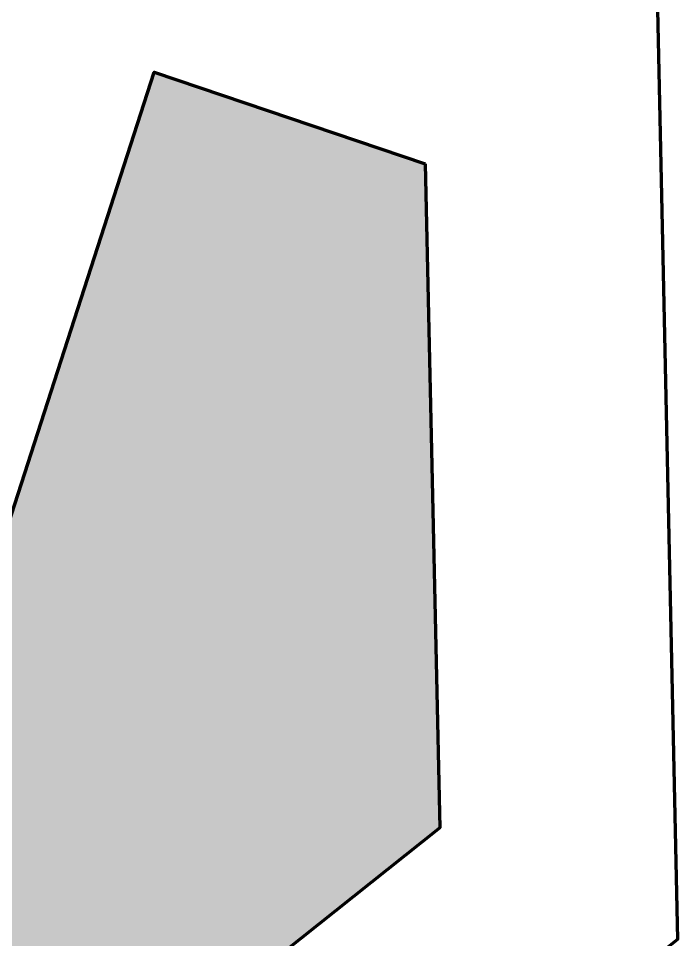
# Model space of a CAD drawing. Header units: millimetres. Extents: x 111 to 1506, y 14 to 566.
# Drawn here: x 232.57 to 238.17, y 120.58 to 128.41 of the extents above; entities that cross this region are included whole.
import ezdxf

# ---------------------------------------------------------------- set-up
doc = ezdxf.new("R2010")
doc.units = ezdxf.units.MM
doc.layers.add('G', color=254, linetype='Continuous', lineweight=5)
doc.layers.add('mobiliario', color=45, linetype='Continuous', lineweight=13)

msp = doc.modelspace()

# ---------------------------------------------------------------- hatches: boundary and pattern name
at = {"layer": 'G', "lineweight": 100, "ltscale": 1000}
h = msp.add_hatch(dxfattribs=at)
h.set_pattern_fill('AR-HBONE', color=256, scale=0.046, angle=-22.085228, style=0)
h.set_pattern_definition([(22.914772, (797.12783, 1599.99595), (0.097837146, 0.241122153), [0.552, -0.184]), (112.914772, (797.29731, 1600.0676), (0.097837146, 0.241122153), [0.552, -0.184])])
edge = h.paths.add_edge_path()
edge.add_line((235.50294, 146.48372), (237.44709, 145.9959))
edge.add_line((237.44709, 145.9959), (222.91738, 100.98918))
edge.add_line((222.91738, 100.98918), (220.93875, 101.37021))
edge.add_line((220.93875, 101.37021), (235.50409, 146.48343))
at = {"layer": 'mobiliario', "lineweight": 100, "ltscale": 1000}
h = msp.add_hatch(color=256, dxfattribs=at)
h.dxf.hatch_style = 1
h.set_gradient(color1=(0, 0, 255), tint=1, name='INVHEMISPHERICAL')
h.paths.add_polyline_path([(236.02645, 127.17415), (236.14896, 121.5323), (232.31225, 118.48188), (230.87296, 119.12214), (233.724, 127.95343)])

# ---------------------------------------------------------------- linework, layer by layer
at = {"lineweight": 100, "ltscale": 1000}
msp.add_line((237.99555, 128.61914), (238.17002, 120.58408), dxfattribs=at)
msp.add_lwpolyline([(237.99555, 128.61914), (238.17002, 120.58408), (232.60754, 116.16156), (228.41731, 118.02557), (232.44388, 130.49814), (237.99555, 128.61914)], dxfattribs=at)
msp.add_lwpolyline([(236.02645, 127.17415), (236.14896, 121.5323), (232.31225, 118.48188), (230.87296, 119.12214), (233.724, 127.95343)], close=True, dxfattribs=at)

doc.saveas('drawing.dxf')
